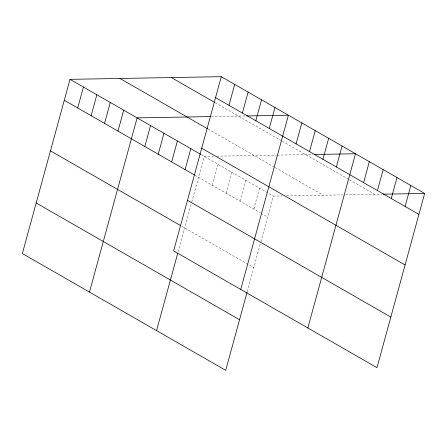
<?xml version="1.0" encoding="UTF-8"?>
<svg xmlns="http://www.w3.org/2000/svg" width="447" height="447" viewBox="0 0 447 447"><rect width="100%" height="100%" fill="white"/><g stroke="black" fill="none" stroke-linecap="round" stroke-linejoin="round"><path stroke-width="0.34" stroke-dasharray="2.23 1.68" d="M178.085 251.974L191.584 202.631M191.757 201.983L204.229 156.394L213.241 156.238M212.331 185.281L218.058 164.334M226.16 193.216L231.887 172.274M239.989 201.156L245.716 180.214M253.812 209.095L259.545 188.153M247.225 291.667L260.724 242.324M260.903 241.676L273.374 196.093L282.387 195.937M211.403 116.566L245.409 115.969M216.711 156.176L276.486 155.131M277.162 155.12L312.52 154.5M286.544 195.864L342.922 194.875M345.626 194.825L381.66 194.194M215.136 102.693L281.66 140.883M282.241 141.218L348.872 179.476M349.476 179.817L374.726 194.316M208.051 129.054L274.592 167.256M275.196 167.603L323.293 195.216M201.312 154.723L273.374 196.093M194.998 175.33L260.428 212.895M261.031 213.241L267.641 217.035M181.745 226.243L253.807 267.619"/><path stroke-width="0.67" d="M221.287 76.688L173.626 250.907L376.989 367.657L424.65 193.439L221.287 76.688L70.011 79.343L22.35 253.561L225.713 370.312L247.046 292.338M77.705 107.99L83.433 87.048M91.127 115.695L96.854 94.753M104.548 123.4L110.275 102.458M117.969 131.105L123.696 110.163M89.461 292.087L137.123 117.868L210.727 116.578M144.811 146.515L150.544 125.573M158.232 154.221L163.965 133.279M171.659 161.926L177.386 140.984M185.08 169.637L190.808 148.689M156.567 330.618L177.716 253.309M228.981 105.336L234.709 84.394M242.403 113.041L248.13 92.099M255.824 120.746L261.556 99.804M269.245 128.457L274.978 107.509M240.737 289.438L288.399 115.214L246.794 115.946M296.093 143.867L301.82 122.925M309.514 151.572L315.241 130.63M322.935 159.277L328.662 138.335M336.356 166.982L342.084 146.04M307.849 327.964L355.505 153.746L314.599 154.461M363.607 182.627L369.334 161.685M377.436 190.567L383.163 169.625M391.265 198.507L396.992 177.565M405.094 206.447L410.821 185.499M383.051 194.171L424.65 193.439M215.56 97.63L418.923 214.387M171.369 77.566L214.549 102.357M119.93 78.465L207.464 128.719M201.72 148.214L405.083 264.965M70.011 79.343L200.731 154.388M64.284 100.284L194.417 174.995M187.466 200.329L390.829 317.079M50.444 150.862L180.577 225.573M36.185 202.977L239.547 319.728"/></g></svg>
